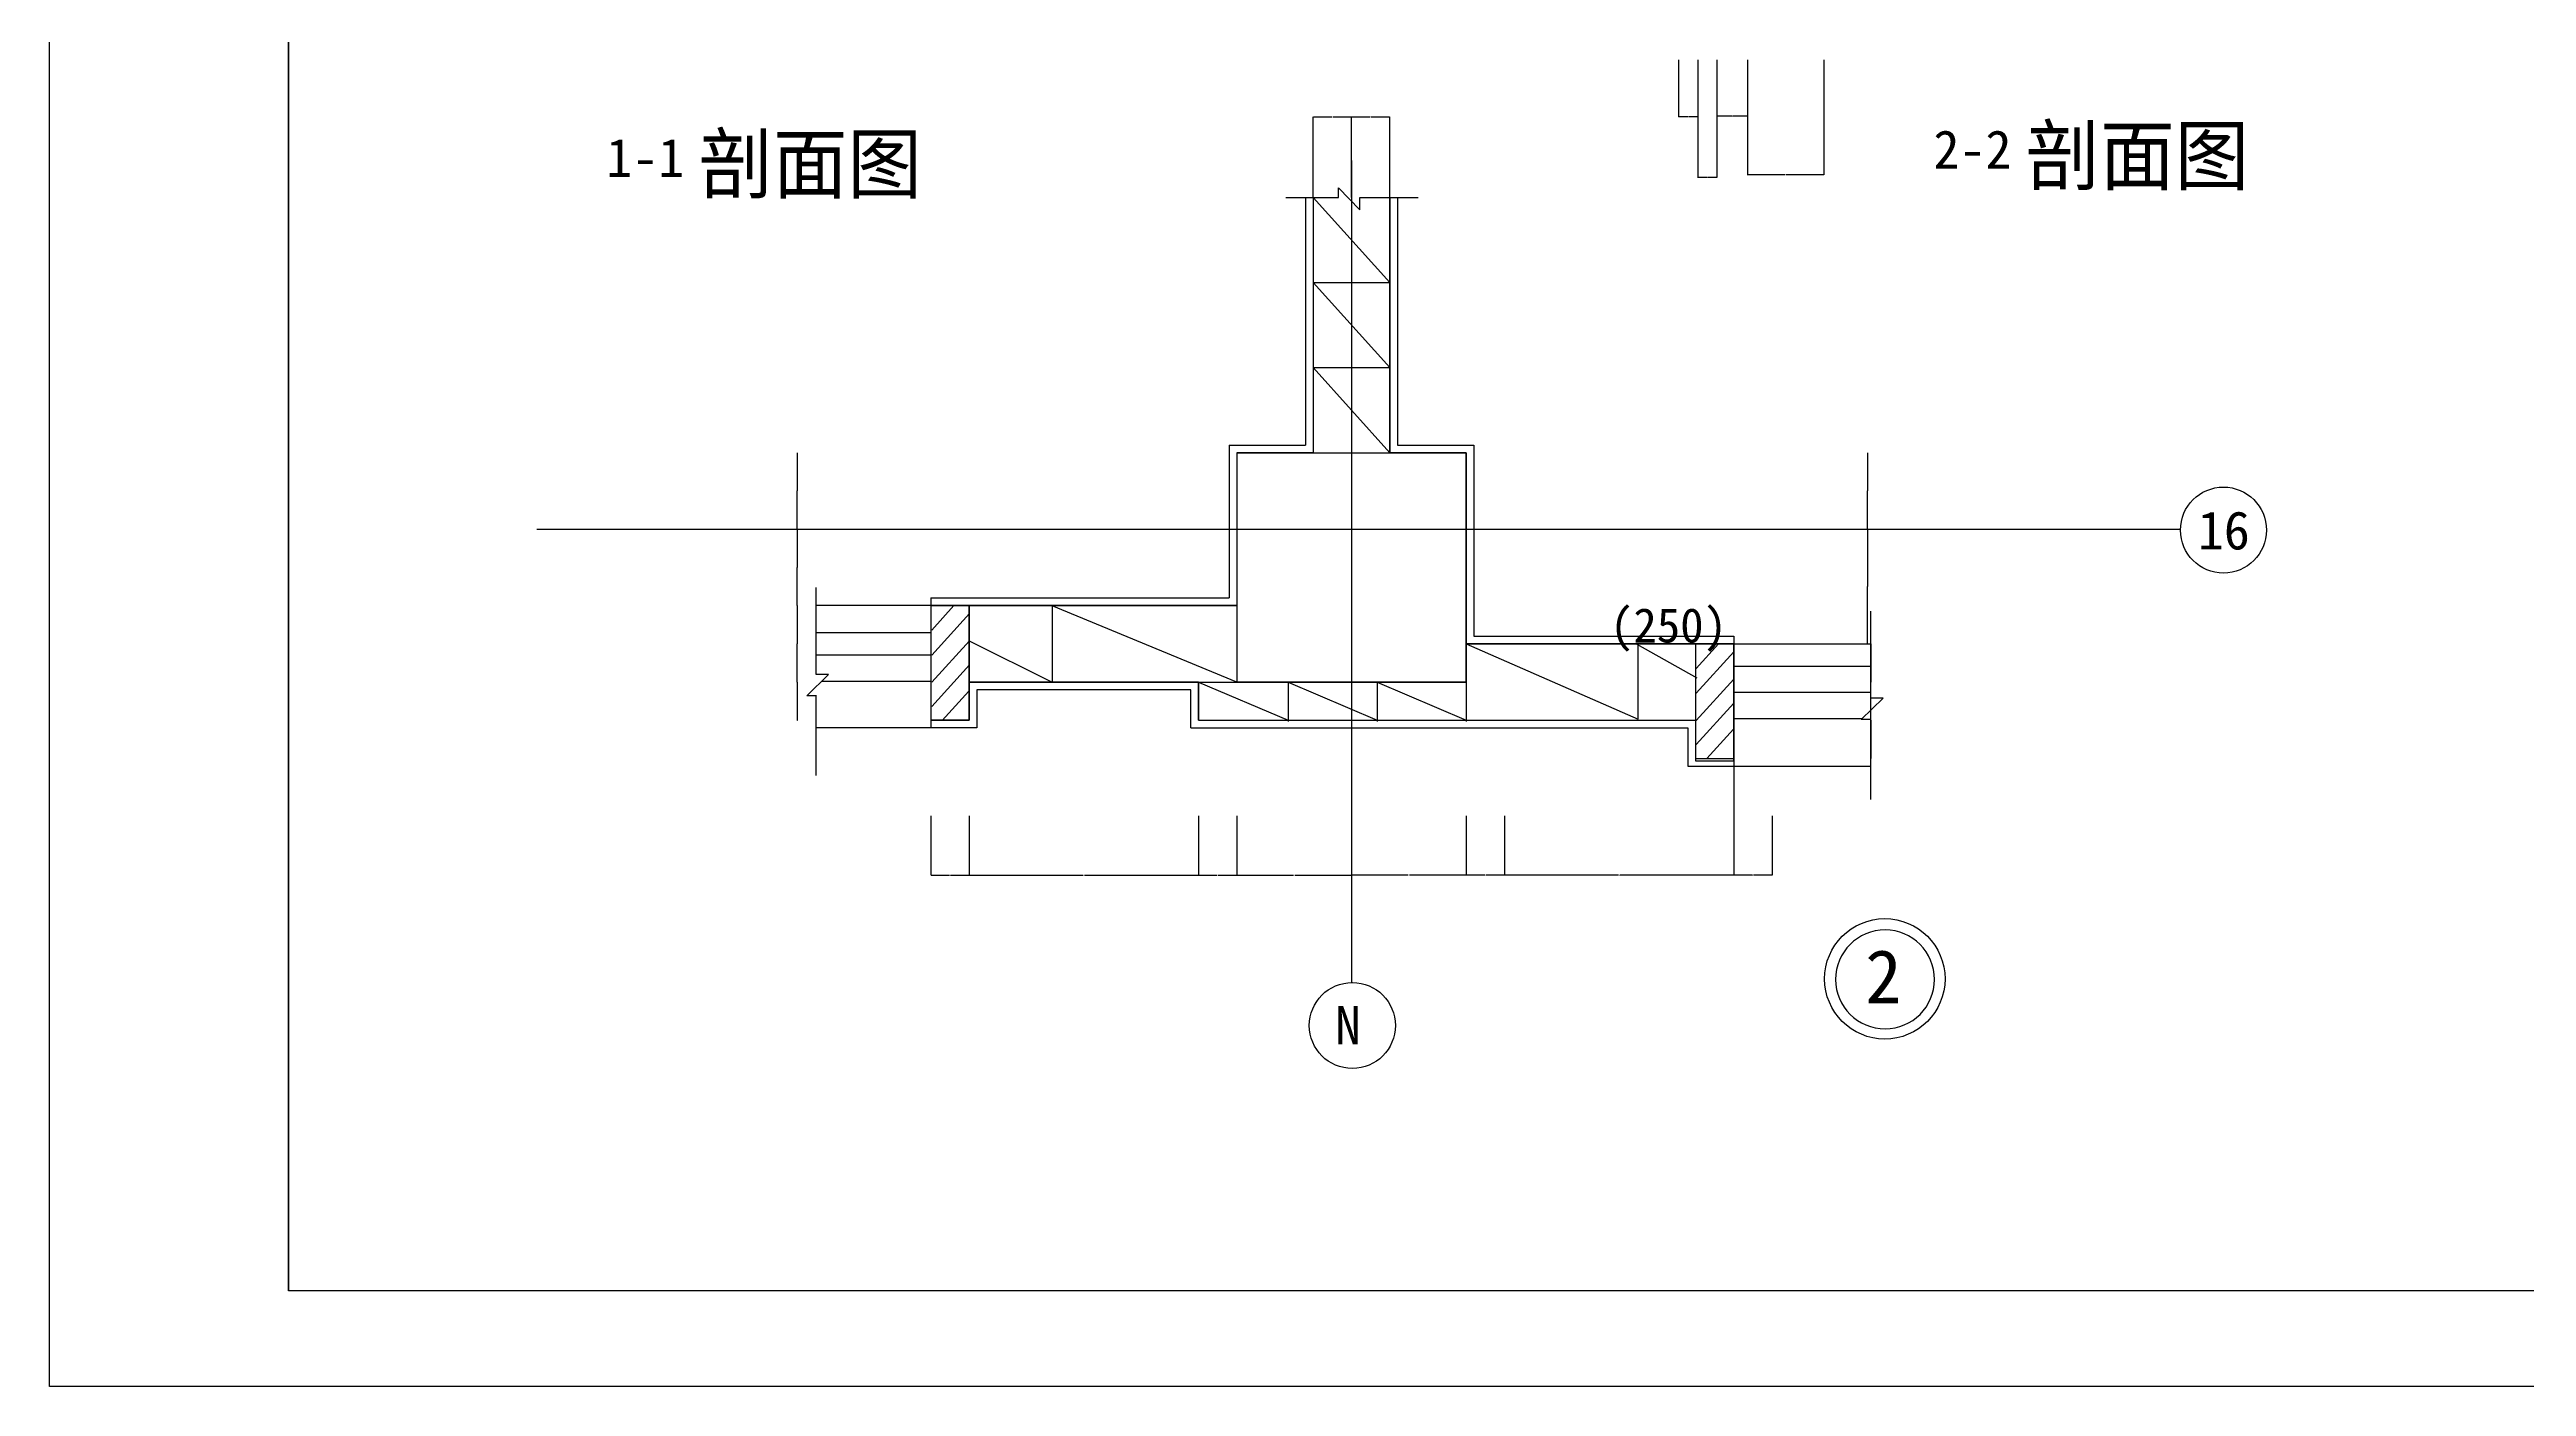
# Model space of a CAD drawing. Header units: metres. Extents: x 24415 to 43051, y 109589 to 120089.
# Drawn here: x 32551 to 39030, y 111875 to 115372 of the extents above; entities that cross this region are included whole.
import ezdxf

# ---------------------------------------------------------------- set-up
doc = ezdxf.new("R2010")
doc.units = ezdxf.units.M
doc.layers.add('D', color=4, linetype='Continuous')
doc.layers.add('T1', color=41, linetype='Continuous')
doc.dimstyles.get("Standard").update_dxf_attribs({"dimtxt": 2.5, "dimasz": 2.5, "dimexe": 1.25, "dimexo": 0.625, "dimtad": 1, "dimcen": 2.5, "dimazin": 3, "dimtfac": 1, "dimtmove": 0, "dimatfit": 3})

# ---------------------------------------------------------------- blocks, each defined once
blk = doc.blocks.new('*D67')
for p, q in [((36992.1, 115345.83), (36992.1, 115044.58)), ((37192.1, 115345.83), (37192.1, 115044.58)), ((37090.6, 115044.58), (36991.85, 115044.58)), ((37192.35, 115044.58), (37093.6, 115044.58))]:
    blk.add_line(p, q)
at = {"layer": 'Defpoints'}
for p in [(36992.1, 115345.83), (37192.1, 115345.83), (37192.1, 115044.58)]:
    blk.add_point(p, dxfattribs=at)
at = {"layer": 'D', "insert": (37092.1, 115044.58), "char_height": 1, "attachment_point": 5}
blk.add_mtext('200', dxfattribs=at)
blk = doc.blocks.new('*D68')
for p, q in [((36912.1, 115345.83), (36912.1, 115197.86)), ((36992.1, 115345.83), (36992.1, 115197.86)), ((36951.1, 115197.86), (36911.85, 115197.86)), ((36992.35, 115197.86), (36953.1, 115197.86))]:
    blk.add_line(p, q)
at = {"layer": 'Defpoints'}
for p in [(36912.1, 115345.83), (36992.1, 115345.83), (36992.1, 115197.86)]:
    blk.add_point(p, dxfattribs=at)
at = {"layer": 'D', "insert": (36952.1, 115197.86), "char_height": 1, "attachment_point": 5}
blk.add_mtext('80', dxfattribs=at)
blk = doc.blocks.new('*D69')
for p, q in [((36862.1, 115345.83), (36862.1, 115037.68)), ((36912.1, 115345.83), (36912.1, 115037.68)), ((36886.1, 115037.68), (36861.85, 115037.68)), ((36912.35, 115037.68), (36888.1, 115037.68))]:
    blk.add_line(p, q)
at = {"layer": 'Defpoints'}
for p in [(36862.1, 115345.83), (36912.1, 115345.83), (36912.1, 115037.68)]:
    blk.add_point(p, dxfattribs=at)
at = {"layer": 'D', "insert": (36887.1, 115037.68), "char_height": 1, "attachment_point": 5}
blk.add_mtext('50', dxfattribs=at)
blk = doc.blocks.new('*D70')
for p, q in [((36812.1, 115345.83), (36812.1, 115196.53)), ((36862.1, 115345.83), (36862.1, 115196.53)), ((36836.1, 115196.53), (36811.85, 115196.53)), ((36862.35, 115196.53), (36838.1, 115196.53))]:
    blk.add_line(p, q)
at = {"layer": 'Defpoints'}
for p in [(36812.1, 115345.83), (36862.1, 115345.83), (36862.1, 115196.53)]:
    blk.add_point(p, dxfattribs=at)
at = {"layer": 'D', "insert": (36837.1, 115196.53), "char_height": 1, "attachment_point": 5}
blk.add_mtext('50', dxfattribs=at)
blk = doc.blocks.new('*D71')
for p, q in [((35856.5, 114985.72), (35856.5, 115196.51)), ((35856.75, 115196.51), (35905, 115196.51)), ((35908, 115196.51), (35956.25, 115196.51)), ((35956.5, 114985.72), (35956.5, 115196.51))]:
    blk.add_line(p, q)
at = {"layer": 'Defpoints'}
for p in [(35856.5, 115196.51), (35856.5, 114985.72), (35956.5, 114985.72)]:
    blk.add_point(p, dxfattribs=at)
at = {"layer": 'D', "insert": (35906.5, 115196.51), "char_height": 1, "attachment_point": 5}
blk.add_mtext('100', dxfattribs=at)
blk = doc.blocks.new('*D72')
for p, q in [((35956.5, 114985.72), (35956.5, 115196.51)), ((35956.75, 115196.51), (36005, 115196.51)), ((36008, 115196.51), (36056.25, 115196.51)), ((36056.5, 114985.72), (36056.5, 115196.51))]:
    blk.add_line(p, q)
at = {"layer": 'Defpoints'}
for p in [(35956.5, 115196.51), (35956.5, 114985.72), (36056.5, 114985.72)]:
    blk.add_point(p, dxfattribs=at)
at = {"layer": 'D', "insert": (36006.5, 115196.51), "char_height": 1, "attachment_point": 5}
blk.add_mtext('100', dxfattribs=at)
blk = doc.blocks.new('*D73')
for p, q in [((36256.5, 114117.76), (36256.5, 113930.63)), ((36256.25, 113930.63), (36256, 113930.63)), ((36256.5, 113717.76), (36256.5, 113930.63)), ((36256.5, 113930.63), (36256.5, 113930.63)), ((36256.75, 113930.63), (36257, 113930.63))]:
    blk.add_line(p, q)
at = {"layer": 'Defpoints'}
for p in [(36256.5, 114117.76), (36256.5, 113930.63), (36256.5, 113717.76)]:
    blk.add_point(p, dxfattribs=at)
at = {"layer": 'D', "insert": (36256.5, 113931.755), "char_height": 1, "attachment_point": 5}
blk.add_mtext('0', dxfattribs=at)
blk = doc.blocks.new('*D74')
for p, q in [((37306.5, 114317.76), (37306.5, 114217.76)), ((37306.25, 114217.76), (37306, 114217.76)), ((37306.5, 114117.76), (37306.5, 114217.76)), ((37306.5, 114217.76), (37306.5, 114217.76)), ((37306.75, 114217.76), (37307, 114217.76))]:
    blk.add_line(p, q)
at = {"layer": 'Defpoints'}
for p in [(37306.5, 114317.76), (37306.5, 114217.76), (37306.5, 114117.76)]:
    blk.add_point(p, dxfattribs=at)
at = {"layer": 'D', "insert": (37306.5, 114218.885), "char_height": 1, "attachment_point": 5}
blk.add_mtext('0', dxfattribs=at)
blk = doc.blocks.new('*D75')
for p, q in [((37306.5, 114117.76), (37306.5, 113967.76)), ((37306.25, 113967.76), (37306, 113967.76)), ((37306.5, 113817.76), (37306.5, 113967.76)), ((37306.5, 113967.76), (37306.5, 113967.76)), ((37306.75, 113967.76), (37307, 113967.76))]:
    blk.add_line(p, q)
at = {"layer": 'Defpoints'}
for p in [(37306.5, 114117.76), (37306.5, 113967.76), (37306.5, 113817.76)]:
    blk.add_point(p, dxfattribs=at)
at = {"layer": 'D', "insert": (37306.5, 113968.885), "char_height": 1, "attachment_point": 5}
blk.add_mtext('0', dxfattribs=at)
blk = doc.blocks.new('*D76')
for p, q in [((37314.82, 113817.76), (37314.82, 113717.76)), ((37314.57, 113717.76), (37314.32, 113717.76)), ((37314.82, 113617.76), (37314.82, 113717.76)), ((37314.82, 113717.76), (37314.82, 113717.76)), ((37315.07, 113717.76), (37315.32, 113717.76))]:
    blk.add_line(p, q)
at = {"layer": 'Defpoints'}
for p in [(37314.82, 113817.76), (37314.82, 113717.76), (37314.82, 113617.76)]:
    blk.add_point(p, dxfattribs=at)
at = {"layer": 'D', "insert": (37314.82, 113718.885), "char_height": 1, "attachment_point": 5}
blk.add_mtext('0', dxfattribs=at)
blk = doc.blocks.new('*D77')
for p, q in [((37314.82, 113617.76), (37314.82, 113517.76)), ((37314.57, 113517.76), (37314.32, 113517.76)), ((37314.82, 113517.76), (37314.82, 113517.76)), ((37314.82, 113517.76), (37314.82, 113517.76)), ((37315.07, 113517.76), (37315.32, 113517.76))]:
    blk.add_line(p, q)
at = {"layer": 'Defpoints'}
for p in [(37314.82, 113617.76), (37314.82, 113517.76), (37314.82, 113517.76)]:
    blk.add_point(p, dxfattribs=at)
at = {"layer": 'D', "insert": (37314.82, 113518.885), "char_height": 1, "attachment_point": 5}
blk.add_mtext('0', dxfattribs=at)
blk = doc.blocks.new('*D78')
for p, q in [((34506.5, 114317.76), (34506.5, 114217.76)), ((34506.25, 114217.76), (34506, 114217.76)), ((34506.5, 114117.76), (34506.5, 114217.76)), ((34506.5, 114217.76), (34506.5, 114217.76)), ((34506.75, 114217.76), (34507, 114217.76))]:
    blk.add_line(p, q)
at = {"layer": 'Defpoints'}
for p in [(34506.5, 114317.76), (34506.5, 114217.76), (34506.5, 114117.76)]:
    blk.add_point(p, dxfattribs=at)
at = {"layer": 'D', "insert": (34506.5, 114218.885), "char_height": 1, "attachment_point": 5}
blk.add_mtext('0', dxfattribs=at)
blk = doc.blocks.new('*D79')
for p, q in [((34506.5, 114117.76), (34506.5, 114017.76)), ((34506.25, 114017.76), (34506, 114017.76)), ((34506.5, 113917.76), (34506.5, 114017.76)), ((34506.5, 114017.76), (34506.5, 114017.76)), ((34506.75, 114017.76), (34507, 114017.76))]:
    blk.add_line(p, q)
at = {"layer": 'Defpoints'}
for p in [(34506.5, 114117.76), (34506.5, 114017.76), (34506.5, 113917.76)]:
    blk.add_point(p, dxfattribs=at)
at = {"layer": 'D', "insert": (34506.5, 114018.885), "char_height": 1, "attachment_point": 5}
blk.add_mtext('0', dxfattribs=at)
blk = doc.blocks.new('*D80')
for p, q in [((34506.5, 113917.76), (34506.5, 113817.76)), ((34506.25, 113817.76), (34506, 113817.76)), ((34506.5, 113717.76), (34506.5, 113817.76)), ((34506.5, 113817.76), (34506.5, 113817.76)), ((34506.75, 113817.76), (34507, 113817.76))]:
    blk.add_line(p, q)
at = {"layer": 'Defpoints'}
for p in [(34506.5, 113917.76), (34506.5, 113817.76), (34506.5, 113717.76)]:
    blk.add_point(p, dxfattribs=at)
at = {"layer": 'D', "insert": (34506.5, 113818.885), "char_height": 1, "attachment_point": 5}
blk.add_mtext('0', dxfattribs=at)
blk = doc.blocks.new('*D81')
for p, q in [((34506.5, 113717.76), (34506.5, 113617.76)), ((34506.25, 113617.76), (34506, 113617.76)), ((34506.5, 113617.76), (34506.5, 113617.76)), ((34506.5, 113617.76), (34506.5, 113617.76)), ((34506.75, 113617.76), (34507, 113617.76))]:
    blk.add_line(p, q)
at = {"layer": 'Defpoints'}
for p in [(34506.5, 113717.76), (34506.5, 113617.76), (34506.5, 113617.76)]:
    blk.add_point(p, dxfattribs=at)
at = {"layer": 'D', "insert": (34506.5, 113618.885), "char_height": 1, "attachment_point": 5}
blk.add_mtext('0', dxfattribs=at)
blk = doc.blocks.new('*D82')
for p, q in [((34856.5, 113367.76), (34856.5, 113212.76)), ((34956.5, 113367.76), (34956.5, 113212.76)), ((34856.75, 113212.76), (34905, 113212.76)), ((34908, 113212.76), (34956.25, 113212.76))]:
    blk.add_line(p, q)
at = {"layer": 'Defpoints'}
for p in [(34856.5, 113367.76), (34956.5, 113367.76), (34856.5, 113212.76)]:
    blk.add_point(p, dxfattribs=at)
at = {"layer": 'D', "insert": (34906.5, 113212.76), "char_height": 1, "attachment_point": 5}
blk.add_mtext('100', dxfattribs=at)
blk = doc.blocks.new('*D83')
for p, q in [((34956.5, 113367.76), (34956.5, 113212.76)), ((35556.5, 113367.76), (35556.5, 113212.76)), ((34956.75, 113212.76), (35255, 113212.76)), ((35258, 113212.76), (35556.25, 113212.76))]:
    blk.add_line(p, q)
at = {"layer": 'Defpoints'}
for p in [(34956.5, 113367.76), (35556.5, 113367.76), (34956.5, 113212.76)]:
    blk.add_point(p, dxfattribs=at)
at = {"layer": 'D', "insert": (35256.5, 113212.76), "char_height": 1, "attachment_point": 5}
blk.add_mtext('600', dxfattribs=at)
blk = doc.blocks.new('*D84')
for p, q in [((35556.5, 113367.76), (35556.5, 113212.76)), ((35656.5, 113367.76), (35656.5, 113212.76)), ((35556.75, 113212.76), (35605, 113212.76)), ((35608, 113212.76), (35656.25, 113212.76))]:
    blk.add_line(p, q)
at = {"layer": 'Defpoints'}
for p in [(35556.5, 113367.76), (35656.5, 113367.76), (35556.5, 113212.76)]:
    blk.add_point(p, dxfattribs=at)
at = {"layer": 'D', "insert": (35606.5, 113212.76), "char_height": 1, "attachment_point": 5}
blk.add_mtext('100', dxfattribs=at)
blk = doc.blocks.new('*D85')
for p, q in [((35656.5, 113367.76), (35656.5, 113212.76)), ((35956.5, 113367.76), (35956.5, 113212.76)), ((35656.75, 113212.76), (35805, 113212.76)), ((35808, 113212.76), (35956.25, 113212.76))]:
    blk.add_line(p, q)
at = {"layer": 'Defpoints'}
for p in [(35656.5, 113367.76), (35956.5, 113367.76), (35656.5, 113212.76)]:
    blk.add_point(p, dxfattribs=at)
at = {"layer": 'D', "insert": (35806.5, 113212.76), "char_height": 1, "attachment_point": 5}
blk.add_mtext('300', dxfattribs=at)
blk = doc.blocks.new('*D86')
for p, q in [((36256.5, 113367.76), (36256.5, 113212.76)), ((36356.5, 113367.76), (36356.5, 113212.76)), ((36305, 113212.76), (36256.25, 113212.76)), ((36356.75, 113212.76), (36308, 113212.76))]:
    blk.add_line(p, q)
at = {"layer": 'Defpoints'}
for p in [(36256.5, 113367.76), (36356.5, 113367.76), (36356.5, 113212.76)]:
    blk.add_point(p, dxfattribs=at)
at = {"layer": 'D', "insert": (36306.5, 113212.76), "char_height": 1, "attachment_point": 5}
blk.add_mtext('100', dxfattribs=at)
blk = doc.blocks.new('*D87')
for p, q in [((36956.5, 113517.76), (36956.5, 113212.76)), ((36356.5, 113367.76), (36356.5, 113212.76)), ((36655, 113212.76), (36356.25, 113212.76)), ((36956.75, 113212.76), (36658, 113212.76))]:
    blk.add_line(p, q)
at = {"layer": 'Defpoints'}
for p in [(36956.5, 113517.76), (36356.5, 113367.76), (36956.5, 113212.76)]:
    blk.add_point(p, dxfattribs=at)
at = {"layer": 'D', "insert": (36656.5, 113212.76), "char_height": 1, "attachment_point": 5}
blk.add_mtext('600', dxfattribs=at)
blk = doc.blocks.new('*D88')
for p, q in [((36956.5, 113367.76), (36956.5, 113212.76)), ((37056.5, 113367.76), (37056.5, 113212.76)), ((37005, 113212.76), (36956.25, 113212.76)), ((37056.75, 113212.76), (37008, 113212.76))]:
    blk.add_line(p, q)
at = {"layer": 'Defpoints'}
for p in [(36956.5, 113367.76), (37056.5, 113367.76), (37056.5, 113212.76)]:
    blk.add_point(p, dxfattribs=at)
at = {"layer": 'D', "insert": (37006.5, 113212.76), "char_height": 1, "attachment_point": 5}
blk.add_mtext('100', dxfattribs=at)
blk = doc.blocks.new('*D89')
for p, q in [((35956.5, 113367.76), (35956.5, 113212.76)), ((36256.5, 113367.76), (36256.5, 113212.76)), ((36105, 113212.76), (35956.25, 113212.76)), ((36256.75, 113212.76), (36108, 113212.76))]:
    blk.add_line(p, q)
at = {"layer": 'Defpoints'}
for p in [(35956.5, 113367.76), (36256.5, 113367.76), (36256.5, 113212.76)]:
    blk.add_point(p, dxfattribs=at)
at = {"layer": 'D', "insert": (36106.5, 113212.76), "char_height": 1, "attachment_point": 5}
blk.add_mtext('300', dxfattribs=at)

msp = doc.modelspace()

# ---------------------------------------------------------------- linework, layer by layer
for p, q in [((33175.93, 119050), (33175.93, 112125)), ((35922.83, 115010.63), (35978.45, 114953.49)), ((35922.83, 114985.4), (35922.83, 115010.63)), ((35784.77, 114985.72), (35922.83, 114985.72)), ((35978.45, 114953.49), (35978.45, 114985.72)), ((35978.45, 114985.72), (36130.72, 114985.72)), ((34556.6, 113737.37), (34556.6, 113964.88)), ((37314.82, 113675.29), (37314.82, 113902.8)), ((34531.7, 113681.75), (34588.84, 113737.37)), ((34588.84, 113737.37), (34556.6, 113737.37)), ((34556.93, 113681.75), (34531.7, 113681.75)), ((34556.6, 113472.88), (34556.6, 113681.75)), ((37289.91, 113619.67), (37347.05, 113675.29)), ((37347.05, 113675.29), (37314.82, 113675.29)), ((37315.15, 113619.67), (37289.91, 113619.67)), ((37314.82, 113410.8), (37314.82, 113619.67))]:
    msp.add_line(p, q)
for points in [[(32550.93, 111875), (32550.93, 119300), (43050.93, 119300), (43050.93, 111875)], [(33175.93, 112125), (33175.93, 119050), (42800.93, 119050), (42800.93, 112125)]]:
    msp.add_lwpolyline(points, close=True)
msp.add_lwpolyline([(33175.93, 119050), (42800.93, 119050), (42800.93, 112125), (33175.93, 112125), (33175.93, 119050)])
at = {"layer": 'D'}
for p, q in [((35956.5, 115082.4), (35956.5, 112931.76)), ((35836.5, 114985.72), (35836.5, 114337.76)), ((35856.5, 114985.72), (35856.5, 114317.76)), ((35856.5, 114985.72), (36056.5, 114763.07)), ((36056.5, 114985.72), (36056.5, 114317.76)), ((36076.5, 114985.72), (36076.5, 114337.76)), ((35856.5, 114763.07), (36056.5, 114540.42)), ((35856.5, 114763.07), (36056.5, 114763.07)), ((35856.5, 114540.42), (36056.5, 114540.42)), ((35856.5, 114540.42), (36056.5, 114317.76)), ((35636.5, 114337.76), (35836.5, 114337.76)), ((35636.5, 114337.76), (35636.5, 113937.76)), ((35656.5, 114317.76), (36256.5, 114317.76)), ((35656.5, 114317.76), (35656.5, 113717.76)), ((36076.5, 114337.76), (36276.5, 114337.76)), ((36256.5, 114317.76), (36256.5, 113717.76)), ((36276.5, 114337.76), (36276.5, 113837.76)), ((33825.19, 114117.76), (38125.19, 114117.76)), ((34856.5, 113917.76), (34556.6, 113917.76)), ((34856.5, 113937.76), (34856.5, 113597.76)), ((34856.5, 113937.76), (35636.5, 113937.76)), ((34856.5, 113917.76), (35656.5, 113917.76)), ((34858.45, 113853.6), (34916.71, 113917.76)), ((34956.5, 113917.76), (34956.5, 113617.76)), ((35656.5, 113717.76), (35173.87, 113917.26)), ((35173.87, 113917.26), (35173.87, 113717.59)), ((34856.5, 113846.42), (34556.6, 113846.42)), ((34858.45, 113788.26), (34956.89, 113896.68)), ((36276.5, 113837.76), (36956.5, 113837.76)), ((36956.5, 113837.76), (36956.5, 113517.76)), ((34856.5, 113787.78), (34556.6, 113787.78)), ((34858.45, 113717.17), (34956.89, 113825.59)), ((34956.5, 113825.16), (35173.87, 113717.76)), ((36256.5, 113817.76), (36956.5, 113817.76)), ((36256.5, 113817.76), (36706.48, 113620.52)), ((36702.55, 113817.13), (36859.94, 113728.66)), ((36706.48, 113620.52), (36706.48, 113815.16)), ((36856.5, 113817.76), (36856.5, 113517.76)), ((36858.45, 113753.6), (36916.71, 113817.76)), ((36858.45, 113688.26), (36956.89, 113796.68)), ((36956.5, 113817.76), (37314.82, 113817.76)), ((34856.5, 113719.63), (34570.61, 113719.63)), ((34858.45, 113653.98), (34956.89, 113762.41)), ((35556.5, 113717.76), (34956.5, 113717.76)), ((35556.5, 113617.76), (35556.5, 113717.76)), ((35556.5, 113717.76), (35656.5, 113717.76)), ((35556.5, 113717.76), (35790.5, 113617.76)), ((36256.5, 113717.76), (35656.5, 113717.76)), ((35790.5, 113717.76), (35790.5, 113614.8)), ((35790.5, 113717.76), (36023.5, 113617.76)), ((36023.5, 113717.76), (36023.5, 113614.8)), ((36023.5, 113717.76), (36256.5, 113617.76)), ((36256.5, 113717.76), (36256.5, 113614.8)), ((36858.45, 113617.17), (36956.89, 113725.59)), ((36956.5, 113759.12), (37314.82, 113759.12)), ((34885.76, 113617.36), (34955.45, 113694.19)), ((35536.5, 113697.76), (34976.5, 113697.76)), ((34976.5, 113697.76), (34976.5, 113597.76)), ((35536.5, 113597.76), (35536.5, 113697.76)), ((36858.45, 113553.98), (36956.89, 113662.41)), ((36956.5, 113690.97), (37314.82, 113690.97)), ((34976.5, 113597.76), (34556.6, 113597.76)), ((34956.5, 113617.76), (34856.5, 113617.76)), ((35536.5, 113597.76), (36836.5, 113597.76)), ((35556.5, 113617.76), (36856.5, 113617.76)), ((36836.5, 113597.76), (36836.5, 113497.76)), ((36885.76, 113517.36), (36955.45, 113594.19)), ((36956.5, 113622.82), (37293.15, 113622.82)), ((36856.5, 113517.76), (36956.5, 113517.76)), ((36836.5, 113497.76), (37314.82, 113497.76))]:
    msp.add_line(p, q, dxfattribs=at)
for points in [[(35856.5, 114985.72), (35856.5, 114317.76), (35656.5, 114317.76), (35656.5, 113717.76), (36256.5, 113717.76), (36256.5, 114317.76), (36056.5, 114317.76), (36056.5, 114985.72)], [(35656.5, 113917.76), (34856.5, 113917.76), (34856.5, 113617.76), (34956.5, 113617.76), (34956.5, 113917.76)], [(34956.5, 113717.76), (35556.5, 113717.76), (35556.5, 113617.76), (36856.5, 113617.76), (36856.5, 113512.1), (36956.5, 113512.1), (36956.5, 113817.76), (36256.5, 113817.76)], [(36856.5, 113817.76), (36856.5, 113617.76)]]:
    msp.add_lwpolyline(points, dxfattribs=at)
at = {"layer": 'T1'}
msp.add_lwpolyline([(37222.81, 112939.85, 1), (37481.53, 112939.85, 1)], format="xyb", close=True, dxfattribs=at)
for centre, radius in [((38237.36, 114115.34), 112.5), ((37351.53, 112941.34), 157.5), ((35958.71, 112819.28), 112.5)]:
    msp.add_circle(centre, radius, dxfattribs=at)

# ---------------------------------------------------------------- texts
at = {"insert": (36632.59, 113911.15), "char_height": 90, "attachment_point": 1}
msp.add_mtext('(250)', dxfattribs=at)
at = {"layer": 'T1'}
for s, height, p in [('1-1', 100, (34007.26, 115039.38)), ('剖面图', 150, (34248.01, 114998.42)), ('2-2', 100, (37478.79, 115061.15)), ('剖面图', 150, (37719.54, 115020.19)), ('16', 100, (38170.26, 114064.58)), ('2', 140, (37300.23, 112877.19)), ('N', 100, (35913.43, 112770.08))]:
    msp.add_text(s, height=height, dxfattribs=at).set_placement(p)

# ---------------------------------------------------------------- dimensions: what is measured, and where the dimension line sits
at = {"layer": 'D'}
for base, p1, p2, picture, middle in [((36862.1, 115196.53), (36862.1, 115345.83), (36812.1, 115345.83), '*D70', (36837.1, 115196.53)), ((36912.1, 115037.68), (36912.1, 115345.83), (36862.1, 115345.83), '*D69', (36887.1, 115037.68)), ((36992.1, 115197.86), (36992.1, 115345.83), (36912.1, 115345.83), '*D68', (36952.1, 115197.86)), ((37192.1, 115044.58), (37192.1, 115345.83), (36992.1, 115345.83), '*D67', (37092.1, 115044.58)), ((35856.5, 115196.51), (35856.5, 114985.72), (35956.5, 114985.72), '*D71', (35906.5, 115196.51)), ((35956.5, 115196.51), (35956.5, 114985.72), (36056.5, 114985.72), '*D72', (36006.5, 115196.51)), ((34506.5, 114217.76), (34506.5, 114117.76), (34506.5, 114317.76), '*D78', (34506.5, 114218.885)), ((37306.5, 114217.76), (37306.5, 114117.76), (37306.5, 114317.76), '*D74', (37306.5, 114218.885)), ((34506.5, 114017.76), (34506.5, 114117.76), (34506.5, 113917.76), '*D79', (34506.5, 114018.885)), ((36256.5, 113930.63), (36256.5, 113717.76), (36256.5, 114117.76), '*D73', (36256.5, 113931.755)), ((37306.5, 113967.76), (37306.5, 114117.76), (37306.5, 113817.76), '*D75', (37306.5, 113968.885)), ((34506.5, 113817.76), (34506.5, 113917.76), (34506.5, 113717.76), '*D80', (34506.5, 113818.885)), ((37314.82, 113717.76), (37314.82, 113817.76), (37314.82, 113617.76), '*D76', (37314.82, 113718.885)), ((34506.5, 113617.76), (34506.5, 113717.76), (34506.5, 113617.76), '*D81', (34506.5, 113618.885)), ((37314.82, 113517.76), (37314.82, 113617.76), (37314.82, 113517.76), '*D77', (37314.82, 113518.885)), ((36956.5, 113212.76), (36956.5, 113517.76), (36356.5, 113367.76), '*D87', (36656.5, 113212.76)), ((34856.5, 113212.76), (34856.5, 113367.76), (34956.5, 113367.76), '*D82', (34906.5, 113212.76)), ((34956.5, 113212.76), (34956.5, 113367.76), (35556.5, 113367.76), '*D83', (35256.5, 113212.76)), ((35556.5, 113212.76), (35556.5, 113367.76), (35656.5, 113367.76), '*D84', (35606.5, 113212.76)), ((35656.5, 113212.76), (35656.5, 113367.76), (35956.5, 113367.76), '*D85', (35806.5, 113212.76)), ((36256.5, 113212.76), (36256.5, 113367.76), (35956.5, 113367.76), '*D89', (36106.5, 113212.76)), ((36356.5, 113212.76), (36356.5, 113367.76), (36256.5, 113367.76), '*D86', (36306.5, 113212.76)), ((37056.5, 113212.76), (37056.5, 113367.76), (36956.5, 113367.76), '*D88', (37006.5, 113212.76))]:
    dim = msp.add_linear_dim(base=base, p1=p1, p2=p2, dimstyle='Standard', dxfattribs=at)
    dim.commit()
    dim.dimension.update_dxf_attribs({"geometry": picture, "text_midpoint": middle})

doc.saveas('drawing.dxf')
